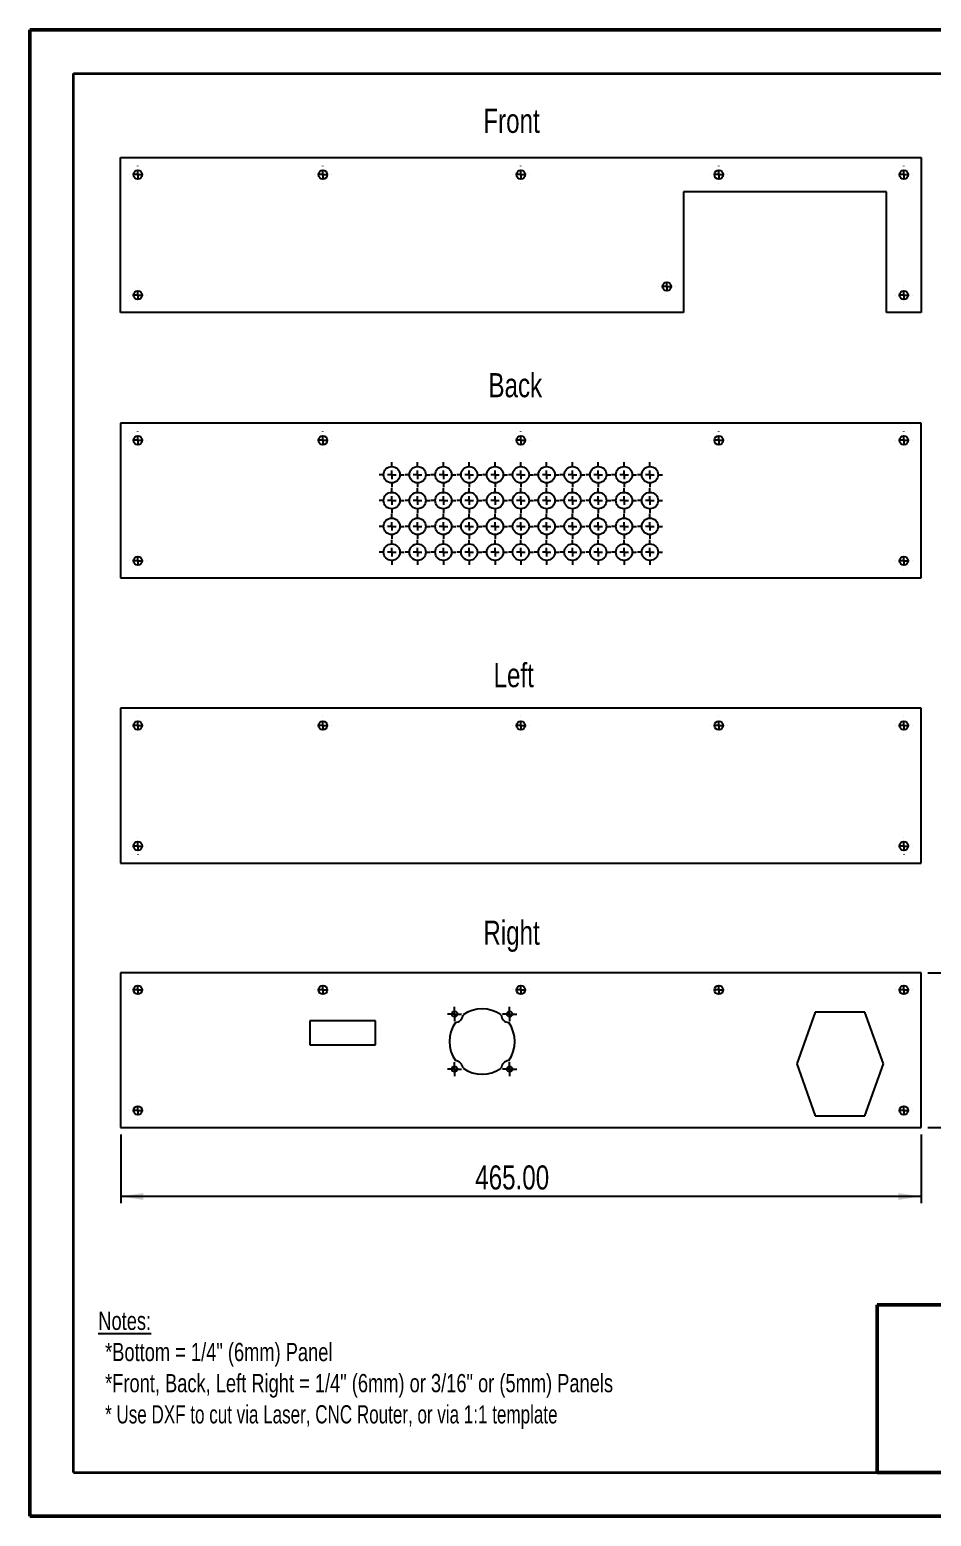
# Model space of a CAD drawing. Header units: millimetres. Extents: x 0 to 279, y 0 to 216.
# Drawn here: x 0 to 130.9, y 0 to 215.9 of the extents above; entities that cross this region are included whole.
import ezdxf

# ---------------------------------------------------------------- set-up
doc = ezdxf.new("R2010")
doc.units = ezdxf.units.MM
doc.layers.add('PAGE_BORDER', color=7, linetype='Continuous')
doc.layers.add('TITLE_BLOCK_BORDER', color=7, linetype='Continuous')
doc.styles.add('SLDTEXTSTYLE0', font='TXT', dxfattribs={"width": 0.75})
doc.styles.add('SLDTEXTSTYLE1', font='TXT', dxfattribs={"width": 0.699153})
doc.dimstyles.new('SLDDIMSTYLE0', dxfattribs={"dimtxt": 3.5, "dimasz": 3.302, "dimexe": 0, "dimexo": 0.0625, "dimgap": 0.875, "dimtad": 1, "dimlfac": 4, "dimrnd": 1e-09, "dimzin": 4, "dimdsep": 46, "dimtxsty": 'SLDTEXTSTYLE0', "dimsah": 1, "dimcen": 0.09, "dimadec": 0, "dimazin": 1, "dimtfac": 1, "dimtofl": 0, "dimtmove": 0, "dimatfit": 3, "dimfxl": 1, "dimfrac": 2, "dimtolj": 1, "dimtzin": 12, "dimarcsym": 0})
doc.dimstyles.new('SLDDIMSTYLE1', dxfattribs={"dimtxt": 3.5, "dimasz": 3.302, "dimexe": 0, "dimexo": 0.0625, "dimgap": 0.875, "dimtad": 1, "dimlfac": 4, "dimrnd": 1e-09, "dimzin": 4, "dimdsep": 46, "dimtxsty": 'SLDTEXTSTYLE0', "dimsah": 1, "dimcen": 0.09, "dimadec": 0, "dimazin": 1, "dimtfac": 1, "dimtmove": 0, "dimatfit": 0, "dimfxl": 1, "dimfrac": 2, "dimtolj": 1, "dimtzin": 12, "dimarcsym": 0})

# ---------------------------------------------------------------- blocks, each defined once
blk = doc.blocks.new('SW_NOTE_19')
at = {"layer": 'TITLE_BLOCK_BORDER', "color": 0, "attachment_point": 1}
for s, insert, char_height, style in [('\\LNotes:', (0, 3.41), 2.646, 'SLDTEXTSTYLE0'), ('*Bottom = 1/4" (6mm) Panel', (0.99, -1.12), 2.6458, 'SLDTEXTSTYLE0'), ('*Front, Back, Left Right = 1/4" (6mm) or 3/16" or (5mm) Panels', (0.99, -5.64), 2.6458, 'SLDTEXTSTYLE0'), ('* Use DXF to cut via Laser, CNC Router, or via 1:1 template', (0.99, -10.17), 2.6458, 'SLDTEXTSTYLE1')]:
    blk.add_mtext(s, dxfattribs=dict(at, insert=insert, char_height=char_height, style=style))
blk = doc.blocks.new('SW_CENTERMARKSYMBOL_20')
at = {"layer": 'TITLE_BLOCK_BORDER', "color": 0}
for p, q in [((-1.25, 0), (-1.2625, 0)), ((0, 0), (-0.625, 0)), ((0, 1.25), (0, 1.2625)), ((0, 0), (0, 0.625)), ((0, 0), (0, -0.625)), ((0, 0), (0.625, 0)), ((1.25, 0), (1.2625, 0)), ((0, -1.25), (0, -1.2625))]:
    blk.add_line(p, q, dxfattribs=at)
blk = doc.blocks.new('SW_CENTERMARKSYMBOL_21')
at = {"layer": 'TITLE_BLOCK_BORDER', "color": 0}
for p, q in [((-1.25, 0), (-1.2625, 0)), ((0, 0), (-0.625, 0)), ((0, 1.25), (0, 1.2625)), ((0, 0), (0, 0.625)), ((0, 0), (0, -0.625)), ((0, 0), (0.625, 0)), ((1.25, 0), (1.2625, 0)), ((0, -1.25), (0, -1.2625))]:
    blk.add_line(p, q, dxfattribs=at)
blk = doc.blocks.new('SW_CENTERMARKSYMBOL_22')
at = {"layer": 'TITLE_BLOCK_BORDER', "color": 0}
for p, q in [((-1.25, 0), (-1.2625, 0)), ((0, 0), (-0.625, 0)), ((0, 1.25), (0, 1.2625)), ((0, 0), (0, 0.625)), ((0, 0), (0, -0.625)), ((0, 0), (0.625, 0)), ((1.25, 0), (1.2625, 0)), ((0, -1.25), (0, -1.2625))]:
    blk.add_line(p, q, dxfattribs=at)
blk = doc.blocks.new('SW_CENTERMARKSYMBOL_23')
at = {"layer": 'TITLE_BLOCK_BORDER', "color": 0}
for p, q in [((-1.25, 0), (-1.2625, 0)), ((0, 0), (-0.625, 0)), ((0, 1.25), (0, 1.2625)), ((0, 0), (0, 0.625)), ((0, 0), (0, -0.625)), ((0, 0), (0.625, 0)), ((1.25, 0), (1.2625, 0)), ((0, -1.25), (0, -1.2625))]:
    blk.add_line(p, q, dxfattribs=at)
blk = doc.blocks.new('SW_CENTERMARKSYMBOL_24')
at = {"layer": 'TITLE_BLOCK_BORDER', "color": 0}
for p, q in [((-1.25, 0), (-1.2625, 0)), ((0, 0), (-0.625, 0)), ((0, 1.25), (0, 1.2625)), ((0, 0), (0, 0.625)), ((0, 0), (0, -0.625)), ((0, 0), (0.625, 0)), ((1.25, 0), (1.2625, 0)), ((0, -1.25), (0, -1.2625))]:
    blk.add_line(p, q, dxfattribs=at)
blk = doc.blocks.new('SW_CENTERMARKSYMBOL_25')
at = {"layer": 'TITLE_BLOCK_BORDER', "color": 0}
for p, q in [((-1.25, 0), (-1.2625, 0)), ((0, 0), (-0.625, 0)), ((0, 1.25), (0, 1.2625)), ((0, 0), (0, 0.625)), ((0, 0), (0, -0.625)), ((0, 0), (0.625, 0)), ((1.25, 0), (1.2625, 0)), ((0, -1.25), (0, -1.2625))]:
    blk.add_line(p, q, dxfattribs=at)
blk = doc.blocks.new('SW_CENTERMARKSYMBOL_26')
at = {"layer": 'TITLE_BLOCK_BORDER', "color": 0}
for p, q in [((-1.25, 0), (-1.2625, 0)), ((0, 0), (-0.625, 0)), ((0, 1.25), (0, 1.2625)), ((0, 0), (0, 0.625)), ((0, 0), (0, -0.625)), ((0, 0), (0.625, 0)), ((1.25, 0), (1.2625, 0)), ((0, -1.25), (0, -1.2625))]:
    blk.add_line(p, q, dxfattribs=at)
blk = doc.blocks.new('SW_CENTERMARKSYMBOL_27')
at = {"layer": 'TITLE_BLOCK_BORDER', "color": 0}
for p, q in [((-1.25, 0), (-1.2625, 0)), ((0, 0), (-0.625, 0)), ((0, 1.25), (0, 1.2625)), ((0, 0), (0, 0.625)), ((0, 0), (0, -0.625)), ((0, 0), (0.625, 0)), ((1.25, 0), (1.2625, 0)), ((0, -1.25), (0, -1.2625))]:
    blk.add_line(p, q, dxfattribs=at)
blk = doc.blocks.new('SW_CENTERMARKSYMBOL_28')
at = {"layer": 'TITLE_BLOCK_BORDER', "color": 0}
for p, q in [((-1.25, 0), (-1.2625, 0)), ((0, 0), (-0.625, 0)), ((0, 1.25), (0, 1.2625)), ((0, 0), (0, 0.625)), ((0, 0), (0, -0.625)), ((0, 0), (0.625, 0)), ((1.25, 0), (1.2625, 0)), ((0, -1.25), (0, -1.2625))]:
    blk.add_line(p, q, dxfattribs=at)
blk = doc.blocks.new('SW_CENTERMARKSYMBOL_29')
at = {"layer": 'TITLE_BLOCK_BORDER', "color": 0}
for p, q in [((-1.25, 0), (-1.2625, 0)), ((0, 0), (-0.625, 0)), ((0, 1.25), (0, 1.2625)), ((0, 0), (0, 0.625)), ((0, 0), (0, -0.625)), ((0, 0), (0.625, 0)), ((1.25, 0), (1.2625, 0)), ((0, -1.25), (0, -1.2625))]:
    blk.add_line(p, q, dxfattribs=at)
blk = doc.blocks.new('SW_CENTERMARKSYMBOL_30')
at = {"layer": 'TITLE_BLOCK_BORDER', "color": 0}
for p, q in [((-1.25, 0), (-1.2625, 0)), ((0, 0), (-0.625, 0)), ((0, 1.25), (0, 1.2625)), ((0, 0), (0, 0.625)), ((0, 0), (0, -0.625)), ((0, 0), (0.625, 0)), ((1.25, 0), (1.2625, 0)), ((0, -1.25), (0, -1.2625))]:
    blk.add_line(p, q, dxfattribs=at)
blk = doc.blocks.new('SW_CENTERMARKSYMBOL_31')
at = {"layer": 'TITLE_BLOCK_BORDER', "color": 0}
for p, q in [((-1.25, 0), (-1.2625, 0)), ((0, 0), (-0.625, 0)), ((0, 1.25), (0, 1.2625)), ((0, 0), (0, 0.625)), ((0, 0), (0, -0.625)), ((0, 0), (0.625, 0)), ((1.25, 0), (1.2625, 0)), ((0, -1.25), (0, -1.2625))]:
    blk.add_line(p, q, dxfattribs=at)
blk = doc.blocks.new('SW_CENTERMARKSYMBOL_32')
at = {"layer": 'TITLE_BLOCK_BORDER', "color": 0}
for p, q in [((-1.25, 0), (-1.2625, 0)), ((0, 0), (-0.625, 0)), ((0, 1.25), (0, 1.2625)), ((0, 0), (0, 0.625)), ((0, 0), (0, -0.625)), ((0, 0), (0.625, 0)), ((1.25, 0), (1.2625, 0)), ((0, -1.25), (0, -1.2625))]:
    blk.add_line(p, q, dxfattribs=at)
blk = doc.blocks.new('SW_CENTERMARKSYMBOL_33')
at = {"layer": 'TITLE_BLOCK_BORDER', "color": 0}
for p, q in [((-1.25, 0), (-1.2625, 0)), ((0, 0), (-0.625, 0)), ((0, 1.25), (0, 1.2625)), ((0, 0), (0, 0.625)), ((0, 0), (0, -0.625)), ((0, 0), (0.625, 0)), ((1.25, 0), (1.2625, 0)), ((0, -1.25), (0, -1.2625))]:
    blk.add_line(p, q, dxfattribs=at)
blk = doc.blocks.new('SW_CENTERMARKSYMBOL_34')
at = {"layer": 'TITLE_BLOCK_BORDER', "color": 0}
for p, q in [((-1.25, 0), (-1.2625, 0)), ((0, 0), (-0.625, 0)), ((0, 1.25), (0, 1.2625)), ((0, 0), (0, 0.625)), ((0, 0), (0, -0.625)), ((0, 0), (0.625, 0)), ((1.25, 0), (1.2625, 0)), ((0, -1.25), (0, -1.2625))]:
    blk.add_line(p, q, dxfattribs=at)
blk = doc.blocks.new('SW_CENTERMARKSYMBOL_35')
at = {"layer": 'TITLE_BLOCK_BORDER', "color": 0}
for p, q in [((-1.25, 0), (-1.815625, 0)), ((0, 0), (-0.625, 0)), ((0, 1.25), (0, 1.815625)), ((0, 0), (0, 0.625)), ((0, 0), (0, -0.625)), ((0, 0), (0.625, 0)), ((1.25, 0), (1.815625, 0)), ((0, -1.25), (0, -1.815625))]:
    blk.add_line(p, q, dxfattribs=at)
blk = doc.blocks.new('SW_CENTERMARKSYMBOL_36')
at = {"layer": 'TITLE_BLOCK_BORDER', "color": 0}
for p, q in [((-1.25, 0), (-1.815625, 0)), ((0, 0), (-0.625, 0)), ((0, 1.25), (0, 1.815625)), ((0, 0), (0, 0.625)), ((0, 0), (0, -0.625)), ((0, 0), (0.625, 0)), ((1.25, 0), (1.815625, 0)), ((0, -1.25), (0, -1.815625))]:
    blk.add_line(p, q, dxfattribs=at)
blk = doc.blocks.new('SW_CENTERMARKSYMBOL_37')
at = {"layer": 'TITLE_BLOCK_BORDER', "color": 0}
for p, q in [((-1.25, 0), (-1.815625, 0)), ((0, 0), (-0.625, 0)), ((0, 1.25), (0, 1.815625)), ((0, 0), (0, 0.625)), ((0, 0), (0, -0.625)), ((0, 0), (0.625, 0)), ((1.25, 0), (1.815625, 0)), ((0, -1.25), (0, -1.815625))]:
    blk.add_line(p, q, dxfattribs=at)
blk = doc.blocks.new('SW_CENTERMARKSYMBOL_38')
at = {"layer": 'TITLE_BLOCK_BORDER', "color": 0}
for p, q in [((-1.25, 0), (-1.815625, 0)), ((0, 0), (-0.625, 0)), ((0, 1.25), (0, 1.815625)), ((0, 0), (0, 0.625)), ((0, 0), (0, -0.625)), ((0, 0), (0.625, 0)), ((1.25, 0), (1.815625, 0)), ((0, -1.25), (0, -1.815625))]:
    blk.add_line(p, q, dxfattribs=at)
blk = doc.blocks.new('SW_CENTERMARKSYMBOL_39')
at = {"layer": 'TITLE_BLOCK_BORDER', "color": 0}
for p, q in [((-1.25, 0), (-1.815625, 0)), ((0, 0), (-0.625, 0)), ((0, 1.25), (0, 1.815625)), ((0, 0), (0, 0.625)), ((0, 0), (0, -0.625)), ((0, 0), (0.625, 0)), ((1.25, 0), (1.815625, 0)), ((0, -1.25), (0, -1.815625))]:
    blk.add_line(p, q, dxfattribs=at)
blk = doc.blocks.new('SW_CENTERMARKSYMBOL_40')
at = {"layer": 'TITLE_BLOCK_BORDER', "color": 0}
for p, q in [((-1.25, 0), (-1.815625, 0)), ((0, 0), (-0.625, 0)), ((0, 1.25), (0, 1.815625)), ((0, 0), (0, 0.625)), ((0, 0), (0, -0.625)), ((0, 0), (0.625, 0)), ((1.25, 0), (1.815625, 0)), ((0, -1.25), (0, -1.815625))]:
    blk.add_line(p, q, dxfattribs=at)
blk = doc.blocks.new('SW_CENTERMARKSYMBOL_41')
at = {"layer": 'TITLE_BLOCK_BORDER', "color": 0}
for p, q in [((-1.25, 0), (-1.815625, 0)), ((0, 0), (-0.625, 0)), ((0, 1.25), (0, 1.815625)), ((0, 0), (0, 0.625)), ((0, 0), (0, -0.625)), ((0, 0), (0.625, 0)), ((1.25, 0), (1.815625, 0)), ((0, -1.25), (0, -1.815625))]:
    blk.add_line(p, q, dxfattribs=at)
blk = doc.blocks.new('SW_CENTERMARKSYMBOL_42')
at = {"layer": 'TITLE_BLOCK_BORDER', "color": 0}
for p, q in [((-1.25, 0), (-1.815625, 0)), ((0, 0), (-0.625, 0)), ((0, 1.25), (0, 1.815625)), ((0, 0), (0, 0.625)), ((0, 0), (0, -0.625)), ((0, 0), (0.625, 0)), ((1.25, 0), (1.815625, 0)), ((0, -1.25), (0, -1.815625))]:
    blk.add_line(p, q, dxfattribs=at)
blk = doc.blocks.new('SW_CENTERMARKSYMBOL_43')
at = {"layer": 'TITLE_BLOCK_BORDER', "color": 0}
for p, q in [((-1.25, 0), (-1.815625, 0)), ((0, 0), (-0.625, 0)), ((0, 1.25), (0, 1.815625)), ((0, 0), (0, 0.625)), ((0, 0), (0, -0.625)), ((0, 0), (0.625, 0)), ((1.25, 0), (1.815625, 0)), ((0, -1.25), (0, -1.815625))]:
    blk.add_line(p, q, dxfattribs=at)
blk = doc.blocks.new('SW_CENTERMARKSYMBOL_44')
at = {"layer": 'TITLE_BLOCK_BORDER', "color": 0}
for p, q in [((-1.25, 0), (-1.815625, 0)), ((0, 0), (-0.625, 0)), ((0, 1.25), (0, 1.815625)), ((0, 0), (0, 0.625)), ((0, 0), (0, -0.625)), ((0, 0), (0.625, 0)), ((1.25, 0), (1.815625, 0)), ((0, -1.25), (0, -1.815625))]:
    blk.add_line(p, q, dxfattribs=at)
blk = doc.blocks.new('SW_CENTERMARKSYMBOL_45')
at = {"layer": 'TITLE_BLOCK_BORDER', "color": 0}
for p, q in [((-1.25, 0), (-1.815625, 0)), ((0, 0), (-0.625, 0)), ((0, 1.25), (0, 1.815625)), ((0, 0), (0, 0.625)), ((0, 0), (0, -0.625)), ((0, 0), (0.625, 0)), ((1.25, 0), (1.815625, 0)), ((0, -1.25), (0, -1.815625))]:
    blk.add_line(p, q, dxfattribs=at)
blk = doc.blocks.new('SW_CENTERMARKSYMBOL_46')
at = {"layer": 'TITLE_BLOCK_BORDER', "color": 0}
for p, q in [((-1.25, 0), (-1.815625, 0)), ((0, 0), (-0.625, 0)), ((0, 1.25), (0, 1.815625)), ((0, 0), (0, 0.625)), ((0, 0), (0, -0.625)), ((0, 0), (0.625, 0)), ((1.25, 0), (1.815625, 0)), ((0, -1.25), (0, -1.815625))]:
    blk.add_line(p, q, dxfattribs=at)
blk = doc.blocks.new('SW_CENTERMARKSYMBOL_47')
at = {"layer": 'TITLE_BLOCK_BORDER', "color": 0}
for p, q in [((-1.25, 0), (-1.815625, 0)), ((0, 0), (-0.625, 0)), ((0, 1.25), (0, 1.815625)), ((0, 0), (0, 0.625)), ((0, 0), (0, -0.625)), ((0, 0), (0.625, 0)), ((1.25, 0), (1.815625, 0)), ((0, -1.25), (0, -1.815625))]:
    blk.add_line(p, q, dxfattribs=at)
blk = doc.blocks.new('SW_CENTERMARKSYMBOL_48')
at = {"layer": 'TITLE_BLOCK_BORDER', "color": 0}
for p, q in [((-1.25, 0), (-1.815625, 0)), ((0, 0), (-0.625, 0)), ((0, 1.25), (0, 1.815625)), ((0, 0), (0, 0.625)), ((0, 0), (0, -0.625)), ((0, 0), (0.625, 0)), ((1.25, 0), (1.815625, 0)), ((0, -1.25), (0, -1.815625))]:
    blk.add_line(p, q, dxfattribs=at)
blk = doc.blocks.new('SW_CENTERMARKSYMBOL_49')
at = {"layer": 'TITLE_BLOCK_BORDER', "color": 0}
for p, q in [((-1.25, 0), (-1.815625, 0)), ((0, 0), (-0.625, 0)), ((0, 1.25), (0, 1.815625)), ((0, 0), (0, 0.625)), ((0, 0), (0, -0.625)), ((0, 0), (0.625, 0)), ((1.25, 0), (1.815625, 0)), ((0, -1.25), (0, -1.815625))]:
    blk.add_line(p, q, dxfattribs=at)
blk = doc.blocks.new('SW_CENTERMARKSYMBOL_50')
at = {"layer": 'TITLE_BLOCK_BORDER', "color": 0}
for p, q in [((-1.25, 0), (-1.815625, 0)), ((0, 0), (-0.625, 0)), ((0, 1.25), (0, 1.815625)), ((0, 0), (0, 0.625)), ((0, 0), (0, -0.625)), ((0, 0), (0.625, 0)), ((1.25, 0), (1.815625, 0)), ((0, -1.25), (0, -1.815625))]:
    blk.add_line(p, q, dxfattribs=at)
blk = doc.blocks.new('SW_CENTERMARKSYMBOL_51')
at = {"layer": 'TITLE_BLOCK_BORDER', "color": 0}
for p, q in [((-1.25, 0), (-1.815625, 0)), ((0, 0), (-0.625, 0)), ((0, 1.25), (0, 1.815625)), ((0, 0), (0, 0.625)), ((0, 0), (0, -0.625)), ((0, 0), (0.625, 0)), ((1.25, 0), (1.815625, 0)), ((0, -1.25), (0, -1.815625))]:
    blk.add_line(p, q, dxfattribs=at)
blk = doc.blocks.new('SW_CENTERMARKSYMBOL_52')
at = {"layer": 'TITLE_BLOCK_BORDER', "color": 0}
for p, q in [((-1.25, 0), (-1.815625, 0)), ((0, 0), (-0.625, 0)), ((0, 1.25), (0, 1.815625)), ((0, 0), (0, 0.625)), ((0, 0), (0, -0.625)), ((0, 0), (0.625, 0)), ((1.25, 0), (1.815625, 0)), ((0, -1.25), (0, -1.815625))]:
    blk.add_line(p, q, dxfattribs=at)
blk = doc.blocks.new('SW_CENTERMARKSYMBOL_53')
at = {"layer": 'TITLE_BLOCK_BORDER', "color": 0}
for p, q in [((-1.25, 0), (-1.815625, 0)), ((0, 0), (-0.625, 0)), ((0, 1.25), (0, 1.815625)), ((0, 0), (0, 0.625)), ((0, 0), (0, -0.625)), ((0, 0), (0.625, 0)), ((1.25, 0), (1.815625, 0)), ((0, -1.25), (0, -1.815625))]:
    blk.add_line(p, q, dxfattribs=at)
blk = doc.blocks.new('SW_CENTERMARKSYMBOL_54')
at = {"layer": 'TITLE_BLOCK_BORDER', "color": 0}
for p, q in [((-1.25, 0), (-1.815625, 0)), ((0, 0), (-0.625, 0)), ((0, 1.25), (0, 1.815625)), ((0, 0), (0, 0.625)), ((0, 0), (0, -0.625)), ((0, 0), (0.625, 0)), ((1.25, 0), (1.815625, 0)), ((0, -1.25), (0, -1.815625))]:
    blk.add_line(p, q, dxfattribs=at)
blk = doc.blocks.new('SW_CENTERMARKSYMBOL_55')
at = {"layer": 'TITLE_BLOCK_BORDER', "color": 0}
for p, q in [((-1.25, 0), (-1.815625, 0)), ((0, 0), (-0.625, 0)), ((0, 1.25), (0, 1.815625)), ((0, 0), (0, 0.625)), ((0, 0), (0, -0.625)), ((0, 0), (0.625, 0)), ((1.25, 0), (1.815625, 0)), ((0, -1.25), (0, -1.815625))]:
    blk.add_line(p, q, dxfattribs=at)
blk = doc.blocks.new('SW_CENTERMARKSYMBOL_56')
at = {"layer": 'TITLE_BLOCK_BORDER', "color": 0}
for p, q in [((-1.25, 0), (-1.815625, 0)), ((0, 0), (-0.625, 0)), ((0, 1.25), (0, 1.815625)), ((0, 0), (0, 0.625)), ((0, 0), (0, -0.625)), ((0, 0), (0.625, 0)), ((1.25, 0), (1.815625, 0)), ((0, -1.25), (0, -1.815625))]:
    blk.add_line(p, q, dxfattribs=at)
blk = doc.blocks.new('SW_CENTERMARKSYMBOL_57')
at = {"layer": 'TITLE_BLOCK_BORDER', "color": 0}
for p, q in [((-1.25, 0), (-1.815625, 0)), ((0, 0), (-0.625, 0)), ((0, 1.25), (0, 1.815625)), ((0, 0), (0, 0.625)), ((0, 0), (0, -0.625)), ((0, 0), (0.625, 0)), ((1.25, 0), (1.815625, 0)), ((0, -1.25), (0, -1.815625))]:
    blk.add_line(p, q, dxfattribs=at)
blk = doc.blocks.new('SW_CENTERMARKSYMBOL_58')
at = {"layer": 'TITLE_BLOCK_BORDER', "color": 0}
for p, q in [((-1.25, 0), (-1.815625, 0)), ((0, 0), (-0.625, 0)), ((0, 1.25), (0, 1.815625)), ((0, 0), (0, 0.625)), ((0, 0), (0, -0.625)), ((0, 0), (0.625, 0)), ((1.25, 0), (1.815625, 0)), ((0, -1.25), (0, -1.815625))]:
    blk.add_line(p, q, dxfattribs=at)
blk = doc.blocks.new('SW_CENTERMARKSYMBOL_59')
at = {"layer": 'TITLE_BLOCK_BORDER', "color": 0}
for p, q in [((-1.25, 0), (-1.815625, 0)), ((0, 0), (-0.625, 0)), ((0, 1.25), (0, 1.815625)), ((0, 0), (0, 0.625)), ((0, 0), (0, -0.625)), ((0, 0), (0.625, 0)), ((1.25, 0), (1.815625, 0)), ((0, -1.25), (0, -1.815625))]:
    blk.add_line(p, q, dxfattribs=at)
blk = doc.blocks.new('SW_CENTERMARKSYMBOL_60')
at = {"layer": 'TITLE_BLOCK_BORDER', "color": 0}
for p, q in [((-1.25, 0), (-1.815625, 0)), ((0, 0), (-0.625, 0)), ((0, 1.25), (0, 1.815625)), ((0, 0), (0, 0.625)), ((0, 0), (0, -0.625)), ((0, 0), (0.625, 0)), ((1.25, 0), (1.815625, 0)), ((0, -1.25), (0, -1.815625))]:
    blk.add_line(p, q, dxfattribs=at)
blk = doc.blocks.new('SW_CENTERMARKSYMBOL_61')
at = {"layer": 'TITLE_BLOCK_BORDER', "color": 0}
for p, q in [((-1.25, 0), (-1.815625, 0)), ((0, 0), (-0.625, 0)), ((0, 1.25), (0, 1.815625)), ((0, 0), (0, 0.625)), ((0, 0), (0, -0.625)), ((0, 0), (0.625, 0)), ((1.25, 0), (1.815625, 0)), ((0, -1.25), (0, -1.815625))]:
    blk.add_line(p, q, dxfattribs=at)
blk = doc.blocks.new('SW_CENTERMARKSYMBOL_62')
at = {"layer": 'TITLE_BLOCK_BORDER', "color": 0}
for p, q in [((-1.25, 0), (-1.815625, 0)), ((0, 0), (-0.625, 0)), ((0, 1.25), (0, 1.815625)), ((0, 0), (0, 0.625)), ((0, 0), (0, -0.625)), ((0, 0), (0.625, 0)), ((1.25, 0), (1.815625, 0)), ((0, -1.25), (0, -1.815625))]:
    blk.add_line(p, q, dxfattribs=at)
blk = doc.blocks.new('SW_CENTERMARKSYMBOL_63')
at = {"layer": 'TITLE_BLOCK_BORDER', "color": 0}
for p, q in [((-1.25, 0), (-1.815625, 0)), ((0, 0), (-0.625, 0)), ((0, 1.25), (0, 1.815625)), ((0, 0), (0, 0.625)), ((0, 0), (0, -0.625)), ((0, 0), (0.625, 0)), ((1.25, 0), (1.815625, 0)), ((0, -1.25), (0, -1.815625))]:
    blk.add_line(p, q, dxfattribs=at)
blk = doc.blocks.new('SW_CENTERMARKSYMBOL_64')
at = {"layer": 'TITLE_BLOCK_BORDER', "color": 0}
for p, q in [((-1.25, 0), (-1.815625, 0)), ((0, 0), (-0.625, 0)), ((0, 1.25), (0, 1.815625)), ((0, 0), (0, 0.625)), ((0, 0), (0, -0.625)), ((0, 0), (0.625, 0)), ((1.25, 0), (1.815625, 0)), ((0, -1.25), (0, -1.815625))]:
    blk.add_line(p, q, dxfattribs=at)
blk = doc.blocks.new('SW_CENTERMARKSYMBOL_65')
at = {"layer": 'TITLE_BLOCK_BORDER', "color": 0}
for p, q in [((-1.25, 0), (-1.815625, 0)), ((0, 0), (-0.625, 0)), ((0, 1.25), (0, 1.815625)), ((0, 0), (0, 0.625)), ((0, 0), (0, -0.625)), ((0, 0), (0.625, 0)), ((1.25, 0), (1.815625, 0)), ((0, -1.25), (0, -1.815625))]:
    blk.add_line(p, q, dxfattribs=at)
blk = doc.blocks.new('SW_CENTERMARKSYMBOL_66')
at = {"layer": 'TITLE_BLOCK_BORDER', "color": 0}
for p, q in [((-1.25, 0), (-1.815625, 0)), ((0, 0), (-0.625, 0)), ((0, 1.25), (0, 1.815625)), ((0, 0), (0, 0.625)), ((0, 0), (0, -0.625)), ((0, 0), (0.625, 0)), ((1.25, 0), (1.815625, 0)), ((0, -1.25), (0, -1.815625))]:
    blk.add_line(p, q, dxfattribs=at)
blk = doc.blocks.new('SW_CENTERMARKSYMBOL_67')
at = {"layer": 'TITLE_BLOCK_BORDER', "color": 0}
for p, q in [((-1.25, 0), (-1.815625, 0)), ((0, 0), (-0.625, 0)), ((0, 1.25), (0, 1.815625)), ((0, 0), (0, 0.625)), ((0, 0), (0, -0.625)), ((0, 0), (0.625, 0)), ((1.25, 0), (1.815625, 0)), ((0, -1.25), (0, -1.815625))]:
    blk.add_line(p, q, dxfattribs=at)
blk = doc.blocks.new('SW_CENTERMARKSYMBOL_68')
at = {"layer": 'TITLE_BLOCK_BORDER', "color": 0}
for p, q in [((-1.25, 0), (-1.815625, 0)), ((0, 0), (-0.625, 0)), ((0, 1.25), (0, 1.815625)), ((0, 0), (0, 0.625)), ((0, 0), (0, -0.625)), ((0, 0), (0.625, 0)), ((1.25, 0), (1.815625, 0)), ((0, -1.25), (0, -1.815625))]:
    blk.add_line(p, q, dxfattribs=at)
blk = doc.blocks.new('SW_CENTERMARKSYMBOL_69')
at = {"layer": 'TITLE_BLOCK_BORDER', "color": 0}
for p, q in [((-1.25, 0), (-1.815625, 0)), ((0, 0), (-0.625, 0)), ((0, 1.25), (0, 1.815625)), ((0, 0), (0, 0.625)), ((0, 0), (0, -0.625)), ((0, 0), (0.625, 0)), ((1.25, 0), (1.815625, 0)), ((0, -1.25), (0, -1.815625))]:
    blk.add_line(p, q, dxfattribs=at)
blk = doc.blocks.new('SW_CENTERMARKSYMBOL_70')
at = {"layer": 'TITLE_BLOCK_BORDER', "color": 0}
for p, q in [((-1.25, 0), (-1.815625, 0)), ((0, 0), (-0.625, 0)), ((0, 1.25), (0, 1.815625)), ((0, 0), (0, 0.625)), ((0, 0), (0, -0.625)), ((0, 0), (0.625, 0)), ((1.25, 0), (1.815625, 0)), ((0, -1.25), (0, -1.815625))]:
    blk.add_line(p, q, dxfattribs=at)
blk = doc.blocks.new('SW_CENTERMARKSYMBOL_71')
at = {"layer": 'TITLE_BLOCK_BORDER', "color": 0}
for p, q in [((-1.25, 0), (-1.815625, 0)), ((0, 0), (-0.625, 0)), ((0, 1.25), (0, 1.815625)), ((0, 0), (0, 0.625)), ((0, 0), (0, -0.625)), ((0, 0), (0.625, 0)), ((1.25, 0), (1.815625, 0)), ((0, -1.25), (0, -1.815625))]:
    blk.add_line(p, q, dxfattribs=at)
blk = doc.blocks.new('SW_CENTERMARKSYMBOL_72')
at = {"layer": 'TITLE_BLOCK_BORDER', "color": 0}
for p, q in [((-1.25, 0), (-1.815625, 0)), ((0, 0), (-0.625, 0)), ((0, 1.25), (0, 1.815625)), ((0, 0), (0, 0.625)), ((0, 0), (0, -0.625)), ((0, 0), (0.625, 0)), ((1.25, 0), (1.815625, 0)), ((0, -1.25), (0, -1.815625))]:
    blk.add_line(p, q, dxfattribs=at)
blk = doc.blocks.new('SW_CENTERMARKSYMBOL_73')
at = {"layer": 'TITLE_BLOCK_BORDER', "color": 0}
for p, q in [((-1.25, 0), (-1.815625, 0)), ((0, 0), (-0.625, 0)), ((0, 1.25), (0, 1.815625)), ((0, 0), (0, 0.625)), ((0, 0), (0, -0.625)), ((0, 0), (0.625, 0)), ((1.25, 0), (1.815625, 0)), ((0, -1.25), (0, -1.815625))]:
    blk.add_line(p, q, dxfattribs=at)
blk = doc.blocks.new('SW_CENTERMARKSYMBOL_74')
at = {"layer": 'TITLE_BLOCK_BORDER', "color": 0}
for p, q in [((-1.25, 0), (-1.815625, 0)), ((0, 0), (-0.625, 0)), ((0, 1.25), (0, 1.815625)), ((0, 0), (0, 0.625)), ((0, 0), (0, -0.625)), ((0, 0), (0.625, 0)), ((1.25, 0), (1.815625, 0)), ((0, -1.25), (0, -1.815625))]:
    blk.add_line(p, q, dxfattribs=at)
blk = doc.blocks.new('SW_CENTERMARKSYMBOL_75')
at = {"layer": 'TITLE_BLOCK_BORDER', "color": 0}
for p, q in [((-1.25, 0), (-1.815625, 0)), ((0, 0), (-0.625, 0)), ((0, 1.25), (0, 1.815625)), ((0, 0), (0, 0.625)), ((0, 0), (0, -0.625)), ((0, 0), (0.625, 0)), ((1.25, 0), (1.815625, 0)), ((0, -1.25), (0, -1.815625))]:
    blk.add_line(p, q, dxfattribs=at)
blk = doc.blocks.new('SW_CENTERMARKSYMBOL_76')
at = {"layer": 'TITLE_BLOCK_BORDER', "color": 0}
for p, q in [((-1.25, 0), (-1.815625, 0)), ((0, 0), (-0.625, 0)), ((0, 1.25), (0, 1.815625)), ((0, 0), (0, 0.625)), ((0, 0), (0, -0.625)), ((0, 0), (0.625, 0)), ((1.25, 0), (1.815625, 0)), ((0, -1.25), (0, -1.815625))]:
    blk.add_line(p, q, dxfattribs=at)
blk = doc.blocks.new('SW_CENTERMARKSYMBOL_77')
at = {"layer": 'TITLE_BLOCK_BORDER', "color": 0}
for p, q in [((-1.25, 0), (-1.815625, 0)), ((0, 0), (-0.625, 0)), ((0, 1.25), (0, 1.815625)), ((0, 0), (0, 0.625)), ((0, 0), (0, -0.625)), ((0, 0), (0.625, 0)), ((1.25, 0), (1.815625, 0)), ((0, -1.25), (0, -1.815625))]:
    blk.add_line(p, q, dxfattribs=at)
blk = doc.blocks.new('SW_CENTERMARKSYMBOL_78')
at = {"layer": 'TITLE_BLOCK_BORDER', "color": 0}
for p, q in [((-1.25, 0), (-1.815625, 0)), ((0, 0), (-0.625, 0)), ((0, 1.25), (0, 1.815625)), ((0, 0), (0, 0.625)), ((0, 0), (0, -0.625)), ((0, 0), (0.625, 0)), ((1.25, 0), (1.815625, 0)), ((0, -1.25), (0, -1.815625))]:
    blk.add_line(p, q, dxfattribs=at)
blk = doc.blocks.new('SW_CENTERMARKSYMBOL_79')
at = {"layer": 'TITLE_BLOCK_BORDER', "color": 0}
for p, q in [((-1.25, 0), (-1.2625, 0)), ((0, 0), (-0.625, 0)), ((0, 1.25), (0, 1.2625)), ((0, 0), (0, 0.625)), ((0, 0), (0, -0.625)), ((0, 0), (0.625, 0)), ((1.25, 0), (1.2625, 0)), ((0, -1.25), (0, -1.2625))]:
    blk.add_line(p, q, dxfattribs=at)
blk = doc.blocks.new('SW_CENTERMARKSYMBOL_80')
at = {"layer": 'TITLE_BLOCK_BORDER', "color": 0}
for p, q in [((-1.25, 0), (-1.2625, 0)), ((0, 0), (-0.625, 0)), ((0, 1.25), (0, 1.2625)), ((0, 0), (0, 0.625)), ((0, 0), (0, -0.625)), ((0, 0), (0.625, 0)), ((1.25, 0), (1.2625, 0)), ((0, -1.25), (0, -1.2625))]:
    blk.add_line(p, q, dxfattribs=at)
blk = doc.blocks.new('SW_CENTERMARKSYMBOL_81')
at = {"layer": 'TITLE_BLOCK_BORDER', "color": 0}
for p, q in [((-1.25, 0), (-1.2625, 0)), ((0, 0), (-0.625, 0)), ((0, 1.25), (0, 1.2625)), ((0, 0), (0, 0.625)), ((0, 0), (0, -0.625)), ((0, 0), (0.625, 0)), ((1.25, 0), (1.2625, 0)), ((0, -1.25), (0, -1.2625))]:
    blk.add_line(p, q, dxfattribs=at)
blk = doc.blocks.new('SW_CENTERMARKSYMBOL_82')
at = {"layer": 'TITLE_BLOCK_BORDER', "color": 0}
for p, q in [((-1.25, 0), (-1.2625, 0)), ((0, 0), (-0.625, 0)), ((0, 1.25), (0, 1.2625)), ((0, 0), (0, 0.625)), ((0, 0), (0, -0.625)), ((0, 0), (0.625, 0)), ((1.25, 0), (1.2625, 0)), ((0, -1.25), (0, -1.2625))]:
    blk.add_line(p, q, dxfattribs=at)
blk = doc.blocks.new('SW_CENTERMARKSYMBOL_83')
at = {"layer": 'TITLE_BLOCK_BORDER', "color": 0}
for p, q in [((-1.25, 0), (-1.2625, 0)), ((0, 0), (-0.625, 0)), ((0, 1.25), (0, 1.2625)), ((0, 0), (0, 0.625)), ((0, 0), (0, -0.625)), ((0, 0), (0.625, 0)), ((1.25, 0), (1.2625, 0)), ((0, -1.25), (0, -1.2625))]:
    blk.add_line(p, q, dxfattribs=at)
blk = doc.blocks.new('SW_CENTERMARKSYMBOL_84')
at = {"layer": 'TITLE_BLOCK_BORDER', "color": 0}
for p, q in [((-1.25, 0), (-1.2625, 0)), ((0, 0), (-0.625, 0)), ((0, 1.25), (0, 1.2625)), ((0, 0), (0, 0.625)), ((0, 0), (0, -0.625)), ((0, 0), (0.625, 0)), ((1.25, 0), (1.2625, 0)), ((0, -1.25), (0, -1.2625))]:
    blk.add_line(p, q, dxfattribs=at)
blk = doc.blocks.new('SW_CENTERMARKSYMBOL_85')
at = {"layer": 'TITLE_BLOCK_BORDER', "color": 0}
for p, q in [((-1.25, 0), (-1.2625, 0)), ((0, 0), (-0.625, 0)), ((0, 1.25), (0, 1.2625)), ((0, 0), (0, 0.625)), ((0, 0), (0, -0.625)), ((0, 0), (0.625, 0)), ((1.25, 0), (1.2625, 0)), ((0, -1.25), (0, -1.2625))]:
    blk.add_line(p, q, dxfattribs=at)
blk = doc.blocks.new('_D_2')
at = {"layer": 'TITLE_BLOCK_BORDER'}
for p, q in [((139.46, 78.95), (139.46, 85.3)), ((130.46, 78.95), (140.46, 78.95)), ((139.46, 56.45), (139.46, 78.95)), ((139.46, 67.7), (155.48, 45.73)), ((130.46, 56.45), (140.46, 56.45)), ((139.46, 56.45), (139.46, 50.1)), ((155.48, 45.73), (169.11, 45.73))]:
    blk.add_line(p, q, dxfattribs=at)
for points in [[(139.46, 78.95), (139.96, 82.25), (138.95, 82.25)], [(139.46, 56.45), (138.95, 53.14), (139.96, 53.14)]]:
    blk.add_solid(points, dxfattribs=at)
at = {"layer": 'TITLE_BLOCK_BORDER', "char_height": 3.5, "attachment_point": 1, "style": 'SLDTEXTSTYLE0'}
for s, insert in [('90.00', (156.47, 55.8)), ('x4 TYP', (155.48, 50.24))]:
    blk.add_mtext(s, dxfattribs=dict(at, insert=insert))
blk = doc.blocks.new('_D_3')
at = {"layer": 'TITLE_BLOCK_BORDER'}
for p, q in [((13.21, 55.45), (13.21, 45.45)), ((129.46, 55.45), (129.46, 45.45)), ((129.46, 46.45), (13.21, 46.45))]:
    blk.add_line(p, q, dxfattribs=at)
for points in [[(13.21, 46.45), (16.51, 45.94), (16.51, 46.95)], [(129.46, 46.45), (126.15, 46.95), (126.15, 45.94)]]:
    blk.add_solid(points, dxfattribs=at)
at = {"layer": 'TITLE_BLOCK_BORDER', "insert": (64.71, 50.96), "char_height": 3.5, "attachment_point": 1, "style": 'SLDTEXTSTYLE0'}
blk.add_mtext('465.00', dxfattribs=at)
blk = doc.blocks.new('SW_CENTERMARKSYMBOL_86')
at = {"layer": 'TITLE_BLOCK_BORDER', "color": 0}
for p, q in [((-1.25, 0), (-1.2625, 0)), ((0, 0), (-0.625, 0)), ((0, 1.25), (0, 1.2625)), ((0, 0), (0, 0.625)), ((0, 0), (0, -0.625)), ((0, 0), (0.625, 0)), ((1.25, 0), (1.2625, 0)), ((0, -1.25), (0, -1.2625))]:
    blk.add_line(p, q, dxfattribs=at)
blk = doc.blocks.new('SW_CENTERMARKSYMBOL_87')
at = {"layer": 'TITLE_BLOCK_BORDER', "color": 0}
for p, q in [((-1.25, 0), (-1.2625, 0)), ((0, 0), (-0.625, 0)), ((0, 1.25), (0, 1.2625)), ((0, 0), (0, 0.625)), ((0, 0), (0, -0.625)), ((0, 0), (0.625, 0)), ((1.25, 0), (1.2625, 0)), ((0, -1.25), (0, -1.2625))]:
    blk.add_line(p, q, dxfattribs=at)
blk = doc.blocks.new('SW_CENTERMARKSYMBOL_88')
at = {"layer": 'TITLE_BLOCK_BORDER', "color": 0}
for p, q in [((-1.25, 0), (-1.2625, 0)), ((0, 0), (-0.625, 0)), ((0, 1.25), (0, 1.2625)), ((0, 0), (0, 0.625)), ((0, 0), (0, -0.625)), ((0, 0), (0.625, 0)), ((1.25, 0), (1.2625, 0)), ((0, -1.25), (0, -1.2625))]:
    blk.add_line(p, q, dxfattribs=at)
blk = doc.blocks.new('SW_CENTERMARKSYMBOL_89')
at = {"layer": 'TITLE_BLOCK_BORDER', "color": 0}
for p, q in [((-1.25, 0), (-1.2625, 0)), ((0, 0), (-0.625, 0)), ((0, 1.25), (0, 1.2625)), ((0, 0), (0, 0.625)), ((0, 0), (0, -0.625)), ((0, 0), (0.625, 0)), ((1.25, 0), (1.2625, 0)), ((0, -1.25), (0, -1.2625))]:
    blk.add_line(p, q, dxfattribs=at)
blk = doc.blocks.new('SW_CENTERMARKSYMBOL_90')
at = {"layer": 'TITLE_BLOCK_BORDER', "color": 0}
for p, q in [((-1.25, 0), (-1.2625, 0)), ((0, 0), (-0.625, 0)), ((0, 1.25), (0, 1.2625)), ((0, 0), (0, 0.625)), ((0, 0), (0, -0.625)), ((0, 0), (0.625, 0)), ((1.25, 0), (1.2625, 0)), ((0, -1.25), (0, -1.2625))]:
    blk.add_line(p, q, dxfattribs=at)
blk = doc.blocks.new('SW_CENTERMARKSYMBOL_91')
at = {"layer": 'TITLE_BLOCK_BORDER', "color": 0}
for p, q in [((-1.25, 0), (-1.2625, 0)), ((0, 0), (-0.625, 0)), ((0, 1.25), (0, 1.2625)), ((0, 0), (0, 0.625)), ((0, 0), (0, -0.625)), ((0, 0), (0.625, 0)), ((1.25, 0), (1.2625, 0)), ((0, -1.25), (0, -1.2625))]:
    blk.add_line(p, q, dxfattribs=at)
blk = doc.blocks.new('SW_CENTERMARKSYMBOL_92')
at = {"layer": 'TITLE_BLOCK_BORDER', "color": 0}
for p, q in [((-1.25, 0), (-1.2625, 0)), ((0, 0), (-0.625, 0)), ((0, 1.25), (0, 1.2625)), ((0, 0), (0, 0.625)), ((0, 0), (0, -0.625)), ((0, 0), (0.625, 0)), ((1.25, 0), (1.2625, 0)), ((0, -1.25), (0, -1.2625))]:
    blk.add_line(p, q, dxfattribs=at)
blk = doc.blocks.new('SW_CENTERMARKSYMBOL_93')
at = {"layer": 'TITLE_BLOCK_BORDER', "color": 0}
for p, q in [((-0.625, 0), (-1.025, 0)), ((0, 0), (-0.625, 0)), ((0, 0.625), (0, 1.025)), ((0, 0), (0, 0.625)), ((0, 0), (0, -0.625)), ((0, 0), (0.625, 0)), ((0.625, 0), (1.025, 0)), ((0, -0.625), (0, -1.025))]:
    blk.add_line(p, q, dxfattribs=at)
blk = doc.blocks.new('SW_CENTERMARKSYMBOL_94')
at = {"layer": 'TITLE_BLOCK_BORDER', "color": 0}
for p, q in [((-0.625, 0), (-1.025, 0)), ((0, 0), (-0.625, 0)), ((0, 0.625), (0, 1.025)), ((0, 0), (0, 0.625)), ((0, 0), (0, -0.625)), ((0, 0), (0.625, 0)), ((0.625, 0), (1.025, 0)), ((0, -0.625), (0, -1.025))]:
    blk.add_line(p, q, dxfattribs=at)
blk = doc.blocks.new('SW_CENTERMARKSYMBOL_95')
at = {"layer": 'TITLE_BLOCK_BORDER', "color": 0}
for p, q in [((-0.625, 0), (-1.025, 0)), ((0, 0), (-0.625, 0)), ((0, 0.625), (0, 1.025)), ((0, 0), (0, 0.625)), ((0, 0), (0, -0.625)), ((0, 0), (0.625, 0)), ((0.625, 0), (1.025, 0)), ((0, -0.625), (0, -1.025))]:
    blk.add_line(p, q, dxfattribs=at)
blk = doc.blocks.new('SW_CENTERMARKSYMBOL_96')
at = {"layer": 'TITLE_BLOCK_BORDER', "color": 0}
for p, q in [((-0.625, 0), (-1.025, 0)), ((0, 0), (-0.625, 0)), ((0, 0.625), (0, 1.025)), ((0, 0), (0, 0.625)), ((0, 0), (0, -0.625)), ((0, 0), (0.625, 0)), ((0.625, 0), (1.025, 0)), ((0, -0.625), (0, -1.025))]:
    blk.add_line(p, q, dxfattribs=at)

msp = doc.modelspace()

# ---------------------------------------------------------------- linework, layer by layer
at = {"color": 7, "linetype": 'Continuous', "lineweight": 50}
for p, q in [((0, 0), (0, 215.9)), ((0, 215.9), (279.4, 215.9)), ((0, 0), (279.4, 0))]:
    msp.add_line(p, q, dxfattribs=at)
at = {"color": 7, "linetype": 'Continuous', "lineweight": 25}
for p, q in [((13.2059, 174.8539), (13.2059, 197.3539)), ((13.2059, 197.3539), (129.4559, 197.3539)), ((129.4559, 197.3539), (129.4559, 174.8539)), ((124.4559, 192.3539), (94.9559, 192.3539)), ((94.9559, 192.3539), (94.9559, 174.8539)), ((124.4559, 174.8539), (124.4559, 192.3539)), ((94.9559, 174.8539), (13.2059, 174.8539)), ((129.4559, 174.8539), (124.4559, 174.8539)), ((13.2059, 158.7714), (13.2059, 136.2714)), ((129.4559, 158.7714), (13.2059, 158.7714)), ((129.4559, 136.2714), (129.4559, 158.7714)), ((13.2059, 136.2714), (129.4559, 136.2714)), ((13.2059, 117.3421), (13.2059, 94.8421)), ((129.4559, 117.3421), (13.2059, 117.3421)), ((129.4559, 94.8421), (129.4559, 117.3421)), ((13.2059, 94.8421), (129.4559, 94.8421)), ((13.2059, 78.9464), (13.2059, 56.4464)), ((129.4559, 78.9464), (13.2059, 78.9464)), ((129.4559, 56.4464), (129.4559, 78.9464)), ((50.2059, 71.9464), (40.7059, 71.9464)), ((40.7059, 71.9464), (40.7059, 68.4464)), ((50.2059, 68.4464), (50.2059, 71.9464)), ((114.1, 73.2214), (111.4216, 65.6964)), ((121.3117, 73.2214), (114.1, 73.2214)), ((123.9901, 65.6964), (121.3117, 73.2214)), ((40.7059, 68.4464), (50.2059, 68.4464)), ((111.4216, 65.6964), (114.1, 58.1714)), ((121.3117, 58.1714), (123.9901, 65.6964)), ((13.2059, 56.4464), (129.4559, 56.4464)), ((114.1, 58.1714), (121.3117, 58.1714))]:
    msp.add_line(p, q, dxfattribs=at)
for centre, radius in [((15.7059, 194.8539), 0.6375), ((42.5871, 194.8539), 0.6375), ((71.3309, 194.8539), 0.6375), ((100.0746, 194.8539), 0.6375), ((126.9559, 194.8539), 0.6375), ((92.5309, 178.6039), 0.6375), ((15.7059, 177.3539), 0.6375), ((126.9559, 177.3539), 0.6375), ((15.7059, 156.2714), 0.6375), ((42.5871, 156.2714), 0.6375), ((71.3309, 156.2714), 0.6375), ((100.0746, 156.2714), 0.6375), ((126.9559, 156.2714), 0.6375), ((52.5809, 151.2714), 1.1906), ((56.3309, 151.2714), 1.1906), ((60.0809, 151.2714), 1.1906), ((63.8309, 151.2714), 1.1906), ((67.5809, 151.2714), 1.1906), ((71.3309, 151.2714), 1.1906), ((75.0809, 151.2714), 1.1906), ((78.8309, 151.2714), 1.1906), ((82.5809, 151.2714), 1.1906), ((86.3309, 151.2714), 1.1906), ((90.0809, 151.2714), 1.1906), ((52.5809, 147.5214), 1.1906), ((56.3309, 147.5214), 1.1906), ((60.0809, 147.5214), 1.1906), ((63.8309, 147.5214), 1.1906), ((67.5809, 147.5214), 1.1906), ((71.3309, 147.5214), 1.1906), ((75.0809, 147.5214), 1.1906), ((78.8309, 147.5214), 1.1906), ((82.5809, 147.5214), 1.1906), ((86.3309, 147.5214), 1.1906), ((90.0809, 147.5214), 1.1906), ((52.5809, 143.7714), 1.1906), ((56.3309, 143.7714), 1.1906), ((60.0809, 143.7714), 1.1906), ((63.8309, 143.7714), 1.1906), ((67.5809, 143.7714), 1.1906), ((71.3309, 143.7714), 1.1906), ((75.0809, 143.7714), 1.1906), ((78.8309, 143.7714), 1.1906), ((82.5809, 143.7714), 1.1906), ((86.3309, 143.7714), 1.1906), ((90.0809, 143.7714), 1.1906), ((52.5809, 140.0214), 1.1906), ((56.3309, 140.0214), 1.1906), ((60.0809, 140.0214), 1.1906), ((63.8309, 140.0214), 1.1906), ((67.5809, 140.0214), 1.1906), ((71.3309, 140.0214), 1.1906), ((75.0809, 140.0214), 1.1906), ((78.8309, 140.0214), 1.1906), ((82.5809, 140.0214), 1.1906), ((86.3309, 140.0214), 1.1906), ((90.0809, 140.0214), 1.1906), ((15.7059, 138.7714), 0.6375), ((126.9559, 138.7714), 0.6375), ((15.7059, 114.8421), 0.6375), ((42.5871, 114.8421), 0.6375), ((71.3309, 114.8421), 0.6375), ((100.0746, 114.8421), 0.6375), ((126.9559, 114.8421), 0.6375), ((15.7059, 97.3421), 0.6375), ((126.9559, 97.3421), 0.6375), ((15.7059, 76.4464), 0.6375), ((42.5871, 76.4464), 0.6375), ((71.3309, 76.4464), 0.6375), ((100.0746, 76.4464), 0.6375), ((126.9559, 76.4464), 0.6375), ((61.7059, 72.9464), 0.4), ((69.7059, 72.9464), 0.4), ((61.7059, 64.9464), 0.4), ((69.7059, 64.9464), 0.4), ((15.7059, 58.9464), 0.6375), ((126.9559, 58.9464), 0.6375)]:
    msp.add_circle(centre, radius, dxfattribs=at)
for centre, radius, start, end in [((65.7059, 68.9464), 4.75, 54.520017, 125.479983), ((65.7059, 68.9464), 4.75, 144.520017, 215.479983), ((61.7059, 72.9464), 1.25, 276.061176, 353.938824), ((69.7059, 72.9464), 1.25, 186.061176, 263.938824), ((65.7059, 68.9464), 4.75, 324.520017, 35.479983), ((61.7059, 64.9464), 1.25, 6.061176, 83.938824), ((65.7059, 68.9464), 4.75, 234.520017, 305.479983), ((69.7059, 64.9464), 1.25, 96.061176, 173.938824)]:
    msp.add_arc(centre, radius, start, end, dxfattribs=at)
at = {"layer": 'PAGE_BORDER', "lineweight": 35}
for p, q in [((6.35, 209.55), (273.05, 209.55)), ((6.35, 6.35), (6.35, 209.55)), ((6.35, 6.35), (273.05, 6.35))]:
    msp.add_line(p, q, dxfattribs=at)
at = {"layer": 'TITLE_BLOCK_BORDER', "lineweight": 50}
for p, q in [((123.0873, 30.7079), (123.0873, 6.35)), ((166.1797, 30.7079), (123.0873, 30.7079)), ((166.1797, 6.35), (123.0873, 6.35))]:
    msp.add_line(p, q, dxfattribs=at)

# ---------------------------------------------------------------- block references
at = {"layer": 'TITLE_BLOCK_BORDER'}
for name, p in [('SW_CENTERMARKSYMBOL_25', (15.7059, 194.8539)), ('SW_CENTERMARKSYMBOL_26', (42.5871, 194.8539)), ('SW_CENTERMARKSYMBOL_22', (71.3309, 194.8539)), ('SW_CENTERMARKSYMBOL_23', (100.0746, 194.8539)), ('SW_CENTERMARKSYMBOL_20', (126.9559, 194.8539)), ('SW_CENTERMARKSYMBOL_27', (92.5309, 178.6039)), ('SW_CENTERMARKSYMBOL_24', (15.7059, 177.3539)), ('SW_CENTERMARKSYMBOL_21', (126.9559, 177.3539)), ('SW_CENTERMARKSYMBOL_28', (15.7059, 156.2714)), ('SW_CENTERMARKSYMBOL_31', (42.5871, 156.2714)), ('SW_CENTERMARKSYMBOL_30', (71.3309, 156.2714)), ('SW_CENTERMARKSYMBOL_34', (100.0746, 156.2714)), ('SW_CENTERMARKSYMBOL_33', (126.9559, 156.2714)), ('SW_CENTERMARKSYMBOL_74', (52.5809, 151.2714)), ('SW_CENTERMARKSYMBOL_75', (56.3309, 151.2714)), ('SW_CENTERMARKSYMBOL_76', (60.0809, 151.2714)), ('SW_CENTERMARKSYMBOL_77', (63.8309, 151.2714)), ('SW_CENTERMARKSYMBOL_78', (67.5809, 151.2714)), ('SW_CENTERMARKSYMBOL_35', (71.3309, 151.2714)), ('SW_CENTERMARKSYMBOL_37', (75.0809, 151.2714)), ('SW_CENTERMARKSYMBOL_38', (78.8309, 151.2714)), ('SW_CENTERMARKSYMBOL_39', (82.5809, 151.2714)), ('SW_CENTERMARKSYMBOL_40', (86.3309, 151.2714)), ('SW_CENTERMARKSYMBOL_41', (90.0809, 151.2714)), ('SW_CENTERMARKSYMBOL_69', (52.5809, 147.5214)), ('SW_CENTERMARKSYMBOL_70', (56.3309, 147.5214)), ('SW_CENTERMARKSYMBOL_71', (60.0809, 147.5214)), ('SW_CENTERMARKSYMBOL_72', (63.8309, 147.5214)), ('SW_CENTERMARKSYMBOL_73', (67.5809, 147.5214)), ('SW_CENTERMARKSYMBOL_57', (71.3309, 147.5214)), ('SW_CENTERMARKSYMBOL_42', (75.0809, 147.5214)), ('SW_CENTERMARKSYMBOL_43', (78.8309, 147.5214)), ('SW_CENTERMARKSYMBOL_44', (82.5809, 147.5214)), ('SW_CENTERMARKSYMBOL_45', (86.3309, 147.5214)), ('SW_CENTERMARKSYMBOL_46', (90.0809, 147.5214)), ('SW_CENTERMARKSYMBOL_64', (52.5809, 143.7714)), ('SW_CENTERMARKSYMBOL_65', (56.3309, 143.7714)), ('SW_CENTERMARKSYMBOL_66', (60.0809, 143.7714)), ('SW_CENTERMARKSYMBOL_67', (63.8309, 143.7714)), ('SW_CENTERMARKSYMBOL_68', (67.5809, 143.7714)), ('SW_CENTERMARKSYMBOL_58', (71.3309, 143.7714)), ('SW_CENTERMARKSYMBOL_47', (75.0809, 143.7714)), ('SW_CENTERMARKSYMBOL_48', (78.8309, 143.7714)), ('SW_CENTERMARKSYMBOL_49', (82.5809, 143.7714)), ('SW_CENTERMARKSYMBOL_50', (86.3309, 143.7714)), ('SW_CENTERMARKSYMBOL_51', (90.0809, 143.7714)), ('SW_CENTERMARKSYMBOL_36', (52.5809, 140.0214)), ('SW_CENTERMARKSYMBOL_60', (56.3309, 140.0214)), ('SW_CENTERMARKSYMBOL_61', (60.0809, 140.0214)), ('SW_CENTERMARKSYMBOL_62', (63.8309, 140.0214)), ('SW_CENTERMARKSYMBOL_63', (67.5809, 140.0214)), ('SW_CENTERMARKSYMBOL_59', (71.3309, 140.0214)), ('SW_CENTERMARKSYMBOL_52', (75.0809, 140.0214)), ('SW_CENTERMARKSYMBOL_53', (78.8309, 140.0214)), ('SW_CENTERMARKSYMBOL_54', (82.5809, 140.0214)), ('SW_CENTERMARKSYMBOL_55', (86.3309, 140.0214)), ('SW_CENTERMARKSYMBOL_56', (90.0809, 140.0214)), ('SW_CENTERMARKSYMBOL_29', (15.7059, 138.7714)), ('SW_CENTERMARKSYMBOL_32', (126.9559, 138.7714)), ('SW_CENTERMARKSYMBOL_79', (15.7059, 114.8421)), ('SW_CENTERMARKSYMBOL_82', (42.5871, 114.8421)), ('SW_CENTERMARKSYMBOL_81', (71.3309, 114.8421)), ('SW_CENTERMARKSYMBOL_85', (100.0746, 114.8421)), ('SW_CENTERMARKSYMBOL_84', (126.9559, 114.8421)), ('SW_CENTERMARKSYMBOL_80', (15.7059, 97.3421)), ('SW_CENTERMARKSYMBOL_83', (126.9559, 97.3421)), ('SW_CENTERMARKSYMBOL_86', (15.7059, 76.4464)), ('SW_CENTERMARKSYMBOL_89', (42.5871, 76.4464)), ('SW_CENTERMARKSYMBOL_88', (71.3309, 76.4464)), ('SW_CENTERMARKSYMBOL_92', (100.0746, 76.4464)), ('SW_CENTERMARKSYMBOL_91', (126.9559, 76.4464)), ('SW_CENTERMARKSYMBOL_94', (61.7059, 72.9464)), ('SW_CENTERMARKSYMBOL_93', (69.7059, 72.9464)), ('SW_CENTERMARKSYMBOL_95', (61.7059, 64.9464)), ('SW_CENTERMARKSYMBOL_96', (69.7059, 64.9464)), ('SW_CENTERMARKSYMBOL_87', (15.7059, 58.9464)), ('SW_CENTERMARKSYMBOL_90', (126.9559, 58.9464)), ('SW_NOTE_19', (9.9614, 26.2994))]:
    msp.add_blockref(name, p, dxfattribs=at)

# ---------------------------------------------------------------- texts
at = {"layer": 'TITLE_BLOCK_BORDER', "char_height": 3.5, "attachment_point": 1, "style": 'SLDTEXTSTYLE0'}
for s, insert in [('Front', (65.8811, 204.4208)), ('Back', (66.6243, 166.025)), ('Left', (67.3674, 123.9136)), ('Right', (65.8811, 86.5088))]:
    msp.add_mtext(s, dxfattribs=dict(at, insert=insert))

# ---------------------------------------------------------------- dimensions: what is measured, and where the dimension line sits
at = {"layer": 'TITLE_BLOCK_BORDER'}
dim = msp.add_linear_dim(base=(139.4559, 78.9464), p1=(129.4559, 56.4464), p2=(129.4559, 78.9464), angle=90, text='<>\\Px4 TYP', dimstyle='SLDDIMSTYLE1', dxfattribs=at)
dim.commit()
dim.dimension.update_dxf_attribs({"geometry": '_D_2', "text_midpoint": (139.4559, 67.6964), "dimtype": 160})
dim = msp.add_linear_dim(base=(13.2059, 46.4464), p1=(129.4559, 56.4464), p2=(13.2059, 56.4464), dimstyle='SLDDIMSTYLE0', dxfattribs=at)
dim.commit()
dim.dimension.update_dxf_attribs({"geometry": '_D_3', "text_midpoint": (71.8263, 46.4464), "dimtype": 160})

doc.saveas('drawing.dxf')
